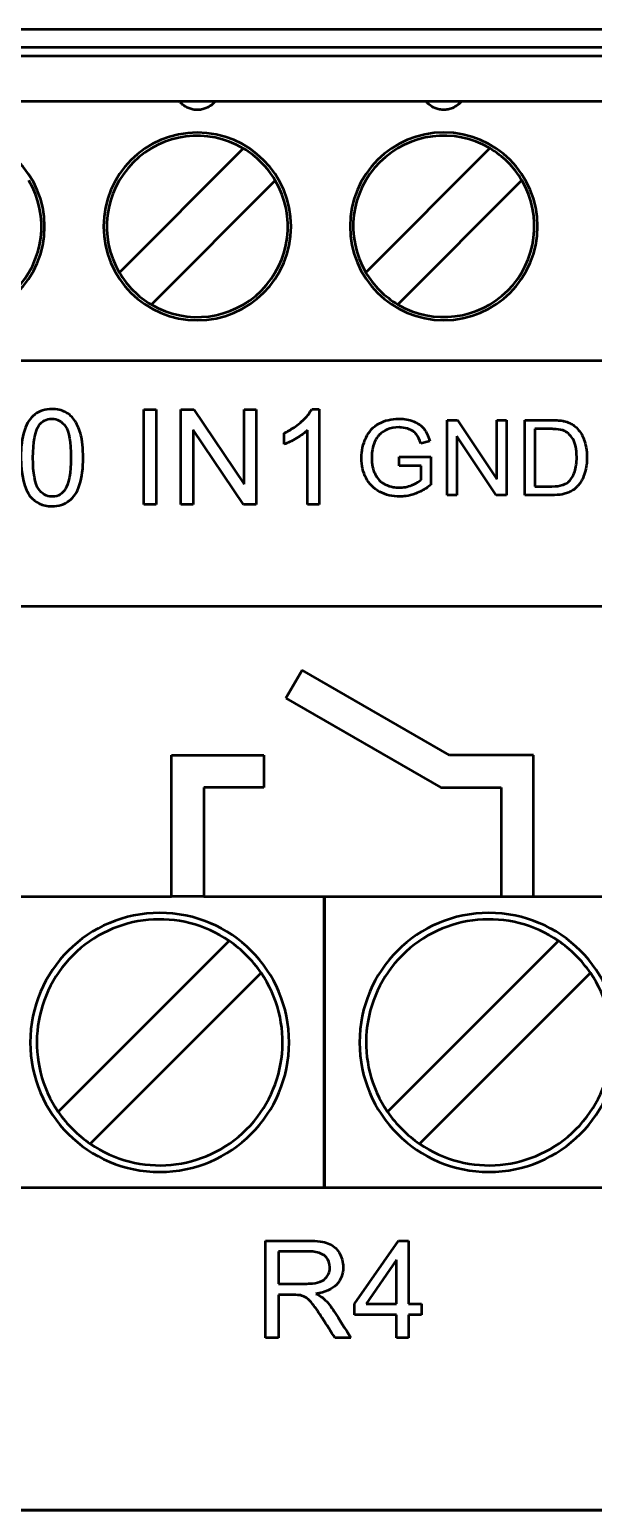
# Model space of a CAD drawing. Header units: millimetres. Extents: x 52 to 3850, y 79 to 1546.
# Drawn here: x 1295.75 to 1309.54, y 856.19 to 892.38 of the extents above; entities that cross this region are included whole.
import ezdxf

# ---------------------------------------------------------------- set-up
doc = ezdxf.new("R2010")
doc.units = ezdxf.units.MM
doc.header["$LTSCALE"] = 25
doc.layers.add('Visible', color=7, linetype='Continuous', lineweight=50)

msp = doc.modelspace()

# ---------------------------------------------------------------- linework, layer by layer
at = {"layer": 'Visible'}
for p, q in [((1334.829, 892.38), (1223.114, 892.38)), ((1327.389, 891.94), (1230.554, 891.94)), ((1230.554, 891.74), (1327.389, 891.74)), ((1324.225, 890.621), (1233.718, 890.621)), ((1297.945, 886.443), (1300.976, 889.478)), ((1303.973, 886.446), (1307.005, 889.481)), ((1301.76, 888.695), (1298.728, 885.66)), ((1307.788, 888.698), (1304.757, 885.663)), ((1233.718, 884.292), (1324.225, 884.292)), ((1298.541, 883.099), (1298.846, 883.099)), ((1298.541, 880.771), (1298.541, 883.099)), ((1298.846, 883.099), (1298.846, 880.771)), ((1299.451, 883.099), (1299.767, 883.099)), ((1299.451, 880.771), (1299.451, 883.099)), ((1299.767, 883.099), (1300.999, 881.268)), ((1300.999, 883.099), (1301.294, 883.099)), ((1300.999, 881.268), (1300.999, 883.099)), ((1301.294, 883.099), (1301.294, 880.771)), ((1302.65, 883.105), (1302.834, 883.105)), ((1302.834, 883.105), (1302.834, 880.771)), ((1305.967, 882.837), (1306.216, 882.837)), ((1305.967, 881.001), (1305.967, 882.837)), ((1306.216, 882.837), (1307.178, 881.396)), ((1307.178, 882.837), (1307.411, 882.837)), ((1307.178, 881.396), (1307.178, 882.837)), ((1307.411, 882.837), (1307.411, 881.001)), ((1307.866, 881.001), (1307.866, 882.837)), ((1299.747, 882.602), (1299.747, 880.771)), ((1300.978, 880.771), (1299.747, 882.602)), ((1301.976, 882.245), (1301.976, 882.521)), ((1302.549, 880.771), (1302.549, 882.589)), ((1305.536, 882.323), (1305.317, 882.263)), ((1306.2, 882.441), (1306.2, 881.001)), ((1307.161, 881.001), (1306.2, 882.441)), ((1308.108, 882.62), (1308.108, 881.217)), ((1304.786, 881.937), (1305.563, 881.937)), ((1304.786, 881.72), (1304.786, 881.937)), ((1305.563, 881.937), (1305.563, 881.256)), ((1305.326, 881.72), (1304.786, 881.72)), ((1305.326, 881.377), (1305.326, 881.72)), ((1306.2, 881.001), (1305.967, 881.001)), ((1307.411, 881.001), (1307.161, 881.001)), ((1298.846, 880.771), (1298.541, 880.771)), ((1299.747, 880.771), (1299.451, 880.771)), ((1301.294, 880.771), (1300.978, 880.771)), ((1302.834, 880.771), (1302.549, 880.771)), ((1327.389, 878.28), (1230.554, 878.28)), ((1302.414, 876.729), (1302.018, 876.044)), ((1306.021, 874.647), (1302.414, 876.729)), ((1302.018, 876.044), (1305.809, 873.856)), ((1299.217, 871.197), (1299.217, 874.647)), ((1299.217, 874.647), (1301.482, 874.647)), ((1301.482, 874.647), (1301.482, 873.856)), ((1308.075, 874.647), (1306.021, 874.647)), ((1308.075, 871.197), (1308.075, 874.647)), ((1301.482, 873.856), (1300.008, 873.856)), ((1300.008, 873.856), (1300.008, 871.197)), ((1305.809, 873.856), (1307.284, 873.856)), ((1307.284, 873.856), (1307.284, 871.197)), ((1291.936, 871.197), (1299.217, 871.197)), ((1300.008, 871.197), (1299.217, 871.197)), ((1300.008, 871.197), (1307.284, 871.197)), ((1302.951, 864.076), (1302.951, 871.197)), ((1302.967, 871.197), (1302.967, 864.076)), ((1307.284, 871.197), (1308.075, 871.197)), ((1308.075, 871.197), (1315.356, 871.197)), ((1296.451, 865.931), (1300.63, 870.11)), ((1304.505, 865.931), (1308.683, 870.11)), ((1301.413, 869.326), (1297.234, 865.148)), ((1309.467, 869.326), (1305.288, 865.148)), ((1323.829, 864.076), (1234.114, 864.076)), ((1301.523, 860.405), (1301.523, 862.779)), ((1303.693, 861.241), (1304.773, 862.779)), ((1304.773, 862.779), (1305.014, 862.779)), ((1305.014, 862.779), (1305.014, 861.241)), ((1301.836, 862.518), (1301.836, 861.731)), ((1304.723, 862.31), (1303.979, 861.241)), ((1304.723, 861.241), (1304.723, 862.31)), ((1301.836, 861.458), (1301.836, 860.405)), ((1303.693, 860.973), (1303.693, 861.241)), ((1304.723, 860.973), (1303.693, 860.973)), ((1303.979, 861.241), (1304.723, 861.241)), ((1304.723, 860.405), (1304.723, 860.973)), ((1305.014, 861.241), (1305.336, 861.241)), ((1305.336, 860.973), (1305.014, 860.973)), ((1305.014, 860.973), (1305.014, 860.405)), ((1305.336, 861.241), (1305.336, 860.973)), ((1301.836, 860.405), (1301.523, 860.405)), ((1303.61, 860.405), (1303.219, 860.405)), ((1305.014, 860.405), (1304.723, 860.405)), ((1230.554, 856.204), (1327.389, 856.204)), ((1312.689, 856.191), (1260.146, 856.191))]:
    msp.add_line(p, q, dxfattribs=at)
at = {"layer": 'Visible', "extrusion": (0, 0, -1)}
for centre, radius in [((-1293.824, 887.566), 2.294), ((-1299.852, 887.569), 2.294), ((-1305.881, 887.572), 2.294), ((-1298.932, 867.629), 3.165), ((-1306.986, 867.629), 3.165)]:
    msp.add_circle(centre, radius, dxfattribs=at)
at = {"layer": 'Visible'}
for centre, radius, start, end in [((1299.852, 887.569), 2.215, 59.5055, 210.5505), ((1305.881, 887.572), 2.215, 59.5055, 210.5505), ((1299.852, 887.569), 2.215, 30.5505, 59.5055), ((1305.881, 887.572), 2.215, 30.5505, 59.5055), ((1293.824, 887.566), 2.215, 239.5055, 30.5505), ((1299.852, 887.569), 2.215, 239.5055, 30.5505), ((1305.881, 887.572), 2.215, 239.5055, 30.5505), ((1299.852, 887.569), 2.215, 210.5505, 239.5055), ((1305.881, 887.572), 2.215, 210.5505, 239.5055), ((1298.932, 867.629), 3.006, 55.6151, 214.3849), ((1306.986, 867.629), 3.006, 55.6151, 214.3849), ((1298.932, 867.629), 3.006, 34.3849, 55.6151), ((1306.986, 867.629), 3.006, 34.3849, 55.6151), ((1298.932, 867.629), 3.006, 235.6151, 34.3849), ((1306.986, 867.629), 3.006, 235.6151, 34.3849), ((1298.932, 867.629), 3.006, 214.3849, 235.6151), ((1306.986, 867.629), 3.006, 214.3849, 235.6151)]:
    msp.add_arc(centre, radius, start, end, dxfattribs=at)
for points, knots in [([(1300.282, 890.621), (1300.276, 890.613), (1300.269, 890.605), (1300.243, 890.577), (1300.221, 890.556), (1300.158, 890.507), (1300.113, 890.48), (1300.03, 890.445), (1299.995, 890.434), (1299.939, 890.423), (1299.92, 890.42), (1299.884, 890.417), (1299.868, 890.417), (1299.834, 890.417), (1299.817, 890.417), (1299.782, 890.421), (1299.763, 890.423), (1299.708, 890.434), (1299.674, 890.445), (1299.584, 890.481), (1299.534, 890.512), (1299.471, 890.565), (1299.452, 890.583), (1299.43, 890.609), (1299.424, 890.615), (1299.419, 890.621)], [0.00389685, 0.00389685, 0.00389685, 0.00389685, 0.00656884, 0.00656884, 0.01351777, 0.01351777, 0.02407456, 0.02407456, 0.03119164, 0.03119164, 0.03485106, 0.03485106, 0.03801407, 0.03801407, 0.04116731, 0.04116731, 0.04478898, 0.04478898, 0.05177951, 0.05177951, 0.06372066, 0.06372066, 0.07002628, 0.07002628, 0.0721776, 0.0721776, 0.0721776, 0.0721776]), ([(1306.308, 890.621), (1306.303, 890.614), (1306.297, 890.607), (1306.272, 890.58), (1306.25, 890.559), (1306.186, 890.51), (1306.142, 890.483), (1306.058, 890.448), (1306.023, 890.437), (1305.968, 890.426), (1305.949, 890.423), (1305.913, 890.42), (1305.896, 890.419), (1305.863, 890.42), (1305.846, 890.42), (1305.81, 890.424), (1305.792, 890.426), (1305.737, 890.437), (1305.702, 890.448), (1305.613, 890.484), (1305.563, 890.515), (1305.499, 890.568), (1305.48, 890.586), (1305.459, 890.611), (1305.454, 890.616), (1305.45, 890.621)], [0.00422964, 0.00422964, 0.00422964, 0.00422964, 0.00656884, 0.00656884, 0.01351777, 0.01351777, 0.02407456, 0.02407456, 0.03119164, 0.03119164, 0.03485106, 0.03485106, 0.03801407, 0.03801407, 0.04116731, 0.04116731, 0.04478898, 0.04478898, 0.05177951, 0.05177951, 0.06372066, 0.06372066, 0.07002628, 0.07002628, 0.0718444, 0.0718444, 0.0718444, 0.0718444]), ([(1295.537, 881.918), (1295.537, 882.179), (1295.559, 882.397), (1295.622, 882.583), (1295.692, 882.789), (1295.755, 882.872), (1295.875, 882.971), (1295.987, 883.062), (1296.127, 883.105), (1296.297, 883.105), (1296.421, 883.105), (1296.53, 883.08), (1296.627, 883.029), (1296.729, 882.976), (1296.802, 882.904), (1296.861, 882.812), (1296.921, 882.718), (1296.973, 882.59), (1297.005, 882.467), (1297.034, 882.356), (1297.058, 882.135), (1297.058, 881.918), (1297.058, 881.659), (1297.036, 881.441), (1296.973, 881.256), (1296.9, 881.045), (1296.841, 880.964), (1296.721, 880.867), (1296.61, 880.777), (1296.467, 880.732), (1296.297, 880.732), (1296.058, 880.732), (1295.885, 880.823), (1295.766, 880.971), (1295.637, 881.132), (1295.537, 881.498), (1295.537, 881.918)], [0, 0, 0, 0, 0.100371, 0.100371, 0.100371, 0.178838, 0.178838, 0.178838, 0.250533, 0.250533, 0.250533, 0.303096, 0.303096, 0.303096, 0.355569, 0.355569, 0.355569, 0.41788, 0.41788, 0.41788, 0.500834, 0.500834, 0.500834, 0.59955, 0.59955, 0.59955, 0.677167, 0.677167, 0.677167, 0.749322, 0.749322, 0.749322, 0.850503, 0.850503, 0.850503, 1, 1, 1, 1]), ([(1301.976, 882.521), (1302.061, 882.561), (1302.141, 882.605), (1302.218, 882.656), (1302.269, 882.691), (1302.319, 882.728), (1302.367, 882.769), (1302.376, 882.777), (1302.385, 882.784), (1302.396, 882.794), (1302.402, 882.799), (1302.406, 882.803), (1302.412, 882.808), (1302.432, 882.827), (1302.45, 882.844), (1302.467, 882.861), (1302.557, 882.952), (1302.608, 883.02), (1302.65, 883.105)], [0.4711222, 0.4711222, 0.4711222, 0.4711222, 0.5126165, 0.5126165, 0.5126165, 0.540465, 0.540465, 0.540465, 0.5460554, 0.5460554, 0.5460554, 0.5486428, 0.5486428, 0.5486428, 0.5583468, 0.5583468, 0.5583468, 0.6111665, 0.6111665, 0.6111665, 0.6111665]), ([(1295.832, 881.918), (1295.832, 881.535), (1295.877, 881.281), (1295.966, 881.155), (1296.051, 881.037), (1296.152, 880.966), (1296.297, 880.968), (1296.478, 880.97), (1296.539, 881.03), (1296.628, 881.155), (1296.701, 881.256), (1296.762, 881.556), (1296.762, 881.918), (1296.762, 882.301), (1296.717, 882.555), (1296.628, 882.681), (1296.54, 882.806), (1296.428, 882.87), (1296.294, 882.87), (1296.16, 882.87), (1296.055, 882.81), (1295.979, 882.704), (1295.885, 882.573), (1295.832, 882.294), (1295.832, 881.918)], [0, 0, 0, 0, 0.124854, 0.124854, 0.124854, 0.242624, 0.242624, 0.242624, 0.340341, 0.340341, 0.340341, 0.458464, 0.458464, 0.458464, 0.583268, 0.583268, 0.583268, 0.708073, 0.708073, 0.708073, 0.831169, 0.831169, 0.831169, 1, 1, 1, 1]), ([(1305.563, 881.256), (1305.492, 881.199), (1305.419, 881.15), (1305.344, 881.11), (1305.295, 881.084), (1305.247, 881.061), (1305.194, 881.041), (1305.107, 881.009), (1305.031, 880.99), (1304.952, 880.979), (1304.927, 880.976), (1304.902, 880.973), (1304.876, 880.972), (1304.853, 880.97), (1304.829, 880.969), (1304.804, 880.969), (1304.625, 880.969), (1304.463, 881.007), (1304.313, 881.085), (1304.161, 881.164), (1304.055, 881.273), (1303.979, 881.42), (1303.904, 881.566), (1303.867, 881.729), (1303.867, 881.91), (1303.867, 882.088), (1303.904, 882.255), (1303.979, 882.41), (1304.053, 882.565), (1304.161, 882.68), (1304.301, 882.755), (1304.44, 882.829), (1304.596, 882.867), (1304.785, 882.868), (1304.925, 882.869), (1305.036, 882.847), (1305.145, 882.803), (1305.252, 882.76), (1305.335, 882.701), (1305.397, 882.623), (1305.46, 882.544), (1305.504, 882.447), (1305.536, 882.323)], [0.1497136, 0.1497136, 0.1497136, 0.1497136, 0.1726704, 0.1726704, 0.1726704, 0.1873501, 0.1873501, 0.1873501, 0.2093352, 0.2093352, 0.2093352, 0.2161999, 0.2161999, 0.2161999, 0.2225919, 0.2225919, 0.2225919, 0.2688822, 0.2688822, 0.2688822, 0.3140292, 0.3140292, 0.3140292, 0.3588442, 0.3588442, 0.3588442, 0.4030677, 0.4030677, 0.4030677, 0.4472911, 0.4472911, 0.4472911, 0.4911582, 0.4911582, 0.4911582, 0.521962, 0.521962, 0.521962, 0.552269, 0.552269, 0.552269, 0.582198, 0.582198, 0.582198, 0.582198]), ([(1305.317, 882.263), (1305.29, 882.354), (1305.259, 882.426), (1305.215, 882.483), (1305.203, 882.498), (1305.192, 882.51), (1305.18, 882.522), (1305.148, 882.552), (1305.113, 882.576), (1305.069, 882.597), (1305.061, 882.602), (1305.052, 882.606), (1305.043, 882.61), (1304.981, 882.637), (1304.916, 882.652), (1304.844, 882.657), (1304.825, 882.659), (1304.806, 882.66), (1304.787, 882.66), (1304.675, 882.66), (1304.58, 882.643), (1304.499, 882.609), (1304.421, 882.576), (1304.358, 882.537), (1304.303, 882.475), (1304.299, 882.471), (1304.296, 882.468), (1304.292, 882.463), (1304.283, 882.453), (1304.275, 882.443), (1304.268, 882.433), (1304.233, 882.387), (1304.211, 882.35), (1304.187, 882.294), (1304.138, 882.175), (1304.119, 882.07), (1304.117, 881.945), (1304.117, 881.938), (1304.117, 881.931), (1304.117, 881.924), (1304.117, 881.76), (1304.146, 881.622), (1304.202, 881.512), (1304.229, 881.457), (1304.263, 881.41), (1304.304, 881.369), (1304.344, 881.328), (1304.391, 881.294), (1304.447, 881.266), (1304.515, 881.233), (1304.576, 881.213), (1304.639, 881.201), (1304.687, 881.191), (1304.736, 881.186), (1304.79, 881.186), (1304.892, 881.186), (1304.99, 881.203), (1305.098, 881.247), (1305.181, 881.281), (1305.235, 881.31), (1305.281, 881.342), (1305.297, 881.353), (1305.312, 881.365), (1305.326, 881.377)], [0.6024711, 0.6024711, 0.6024711, 0.6024711, 0.6239551, 0.6239551, 0.6239551, 0.6288869, 0.6288869, 0.6288869, 0.6413342, 0.6413342, 0.6413342, 0.6438291, 0.6438291, 0.6438291, 0.6603819, 0.6603819, 0.6603819, 0.664685, 0.664685, 0.664685, 0.6897167, 0.6897167, 0.6897167, 0.7137038, 0.7137038, 0.7137038, 0.7150144, 0.7150144, 0.7150144, 0.7182585, 0.7182585, 0.7182585, 0.7336237, 0.7336237, 0.7336237, 0.7622711, 0.7622711, 0.7622711, 0.763922, 0.763922, 0.763922, 0.8007068, 0.8007068, 0.8007068, 0.8188406, 0.8188406, 0.8188406, 0.836642, 0.836642, 0.836642, 0.8552484, 0.8552484, 0.8552484, 0.8696281, 0.8696281, 0.8696281, 0.8967618, 0.8967618, 0.8967618, 0.9147271, 0.9147271, 0.9147271, 0.9210688, 0.9210688, 0.9210688, 0.9210688]), ([(1307.866, 882.837), (1308.07, 882.837), (1308.273, 882.837), (1308.497, 882.837), (1308.507, 882.837), (1308.516, 882.836), (1308.525, 882.836), (1308.547, 882.836), (1308.567, 882.836), (1308.586, 882.835), (1308.637, 882.834), (1308.677, 882.831), (1308.715, 882.827), (1308.742, 882.825), (1308.768, 882.821), (1308.792, 882.817), (1308.803, 882.815), (1308.81, 882.814), (1308.824, 882.81), (1308.854, 882.803), (1308.869, 882.799), (1308.888, 882.792), (1308.934, 882.777), (1308.965, 882.762), (1308.994, 882.747), (1309.027, 882.729), (1309.057, 882.71), (1309.093, 882.679), (1309.176, 882.609), (1309.238, 882.524), (1309.283, 882.429), (1309.293, 882.408), (1309.303, 882.384), (1309.31, 882.365), (1309.349, 882.263), (1309.382, 882.089), (1309.382, 881.929), (1309.382, 881.794), (1309.369, 881.677), (1309.334, 881.558), (1309.312, 881.488), (1309.292, 881.439), (1309.27, 881.394), (1309.255, 881.363), (1309.239, 881.335), (1309.219, 881.306), (1309.215, 881.301), (1309.213, 881.296), (1309.208, 881.291), (1309.184, 881.257), (1309.167, 881.237), (1309.148, 881.216), (1309.146, 881.214), (1309.144, 881.213), (1309.143, 881.211), (1309.11, 881.177), (1309.079, 881.15), (1309.041, 881.124), (1309.01, 881.104), (1308.975, 881.085), (1308.938, 881.07), (1308.901, 881.054), (1308.856, 881.04), (1308.822, 881.032), (1308.81, 881.029), (1308.792, 881.025), (1308.775, 881.022), (1308.703, 881.008), (1308.602, 881.001), (1308.528, 881.001), (1308.347, 881.001), (1308.084, 881.001), (1307.866, 881.001)], [0.3042262, 0.3042262, 0.3042262, 0.3042262, 0.4053062, 0.4053062, 0.4053062, 0.4087583, 0.4087583, 0.4087583, 0.4166049, 0.4166049, 0.4166049, 0.4379803, 0.4379803, 0.4379803, 0.4530062, 0.4530062, 0.4530062, 0.4593556, 0.4593556, 0.4593556, 0.468214, 0.468214, 0.468214, 0.4888855, 0.4888855, 0.4888855, 0.5132357, 0.5132357, 0.5132357, 0.5671461, 0.5671461, 0.5671461, 0.5789687, 0.5789687, 0.5789687, 0.6504475, 0.6504475, 0.6504475, 0.7106484, 0.7106484, 0.7106484, 0.7385763, 0.7385763, 0.7385763, 0.7573949, 0.7573949, 0.7573949, 0.7605784, 0.7605784, 0.7605784, 0.7753385, 0.7753385, 0.7753385, 0.7765725, 0.7765725, 0.7765725, 0.8017149, 0.8017149, 0.8017149, 0.8222646, 0.8222646, 0.8222646, 0.8429227, 0.8429227, 0.8429227, 0.8520145, 0.8520145, 0.8520145, 0.8916964, 0.8916964, 0.8916964, 1, 1, 1, 1]), ([(1302.549, 882.589), (1302.481, 882.524), (1302.39, 882.457), (1302.166, 882.327), (1302.066, 882.278), (1301.976, 882.245)], [0.3247058, 0.3247058, 0.3247058, 0.3247058, 0.3766179, 0.3766179, 0.4285299, 0.4285299, 0.4285299, 0.4285299]), ([(1308.108, 881.217), (1308.234, 881.217), (1308.36, 881.217), (1308.5, 881.217), (1308.508, 881.217), (1308.515, 881.217), (1308.522, 881.217), (1308.644, 881.219), (1308.705, 881.225), (1308.785, 881.251), (1308.792, 881.254), (1308.797, 881.255), (1308.803, 881.258), (1308.877, 881.285), (1308.909, 881.306), (1308.949, 881.347), (1309.006, 881.404), (1309.052, 881.481), (1309.084, 881.578), (1309.116, 881.676), (1309.132, 881.794), (1309.132, 881.932), (1309.132, 882.124), (1309.101, 882.272), (1309.037, 882.375), (1308.973, 882.479), (1308.889, 882.55), (1308.807, 882.582), (1308.798, 882.586), (1308.786, 882.59), (1308.773, 882.593), (1308.723, 882.607), (1308.653, 882.615), (1308.576, 882.618), (1308.563, 882.619), (1308.549, 882.619), (1308.535, 882.619), (1308.521, 882.619), (1308.505, 882.62), (1308.493, 882.62), (1308.412, 882.62), (1308.23, 882.62), (1308.108, 882.62)], [0, 0, 0, 0, 0.0863369, 0.0863369, 0.0863369, 0.0903174, 0.0903174, 0.0903174, 0.1521461, 0.1521461, 0.1521461, 0.1560622, 0.1560622, 0.1560622, 0.2029928, 0.2029928, 0.2029928, 0.2693815, 0.2693815, 0.2693815, 0.3357703, 0.3357703, 0.3357703, 0.4275178, 0.4275178, 0.4275178, 0.5206418, 0.5206418, 0.5206418, 0.5323393, 0.5323393, 0.5323393, 0.5793421, 0.5793421, 0.5793421, 0.5876251, 0.5876251, 0.5876251, 0.5962642, 0.5962642, 0.5962642, 0.6798558, 0.6798558, 0.6798558, 0.6798558]), ([(1301.523, 862.779), (1301.873, 862.779), (1302.224, 862.779), (1302.574, 862.779), (1302.786, 862.779), (1302.947, 862.758), (1303.056, 862.716), (1303.166, 862.672), (1303.255, 862.597), (1303.32, 862.49), (1303.386, 862.38), (1303.419, 862.262), (1303.419, 861.963), (1303.364, 861.821), (1303.146, 861.591), (1302.978, 861.516), (1302.751, 861.486)], [0.2211001, 0.2211001, 0.2211001, 0.2211001, 0.3189906, 0.3189906, 0.3189906, 0.3645068, 0.3645068, 0.3645068, 0.3974807, 0.3974807, 0.3974807, 0.4337418, 0.4337418, 0.4810582, 0.4810582, 0.5283747, 0.5283747, 0.5283747, 0.5283747]), ([(1301.836, 861.731), (1302.054, 861.731), (1302.273, 861.731), (1302.511, 861.731), (1302.519, 861.731), (1302.527, 861.731), (1302.535, 861.731), (1302.558, 861.732), (1302.58, 861.732), (1302.599, 861.733), (1302.702, 861.738), (1302.765, 861.745), (1302.847, 861.775), (1302.943, 861.811), (1302.973, 861.84), (1303.012, 861.889), (1303.019, 861.898), (1303.025, 861.907), (1303.032, 861.918), (1303.052, 861.948), (1303.065, 861.977), (1303.075, 862.007), (1303.089, 862.047), (1303.095, 862.087), (1303.095, 862.133), (1303.095, 862.227), (1303.064, 862.308), (1303.012, 862.369), (1303, 862.384), (1302.985, 862.398), (1302.974, 862.409), (1302.929, 862.449), (1302.823, 862.497), (1302.712, 862.51), (1302.691, 862.513), (1302.669, 862.515), (1302.647, 862.516), (1302.637, 862.517), (1302.627, 862.517), (1302.617, 862.517), (1302.606, 862.518), (1302.596, 862.518), (1302.586, 862.518), (1302.464, 862.519), (1302.24, 862.519), (1302.054, 862.519), (1301.979, 862.518), (1301.905, 862.518), (1301.836, 862.518)], [0, 0, 0, 0, 0.1751916, 0.1751916, 0.1751916, 0.1803174, 0.1803174, 0.1803174, 0.1941983, 0.1941983, 0.1941983, 0.2662334, 0.2662334, 0.2662334, 0.3240544, 0.3240544, 0.3240544, 0.3340733, 0.3340733, 0.3340733, 0.3597138, 0.3597138, 0.3597138, 0.3944059, 0.3944059, 0.3944059, 0.466594, 0.466594, 0.466594, 0.4834695, 0.4834695, 0.4834695, 0.5645091, 0.5645091, 0.5645091, 0.5803068, 0.5803068, 0.5803068, 0.5877301, 0.5877301, 0.5877301, 0.5956487, 0.5956487, 0.5956487, 0.7340709, 0.7340709, 0.7340709, 0.7896233, 0.7896233, 0.7896233, 0.7896233]), ([(1303.219, 860.405), (1303.117, 860.564), (1303.016, 860.722), (1302.904, 860.898), (1302.819, 861.033), (1302.764, 861.11), (1302.706, 861.189), (1302.697, 861.2), (1302.689, 861.211), (1302.681, 861.222), (1302.66, 861.249), (1302.613, 861.304), (1302.591, 861.325), (1302.581, 861.335), (1302.571, 861.344), (1302.561, 861.352), (1302.549, 861.363), (1302.537, 861.373), (1302.519, 861.385), (1302.473, 861.415), (1302.442, 861.427), (1302.412, 861.436), (1302.4, 861.44), (1302.386, 861.444), (1302.375, 861.447), (1302.352, 861.452), (1302.273, 861.458), (1302.211, 861.458), (1302.207, 861.458), (1302.203, 861.458), (1302.199, 861.458), (1302.128, 861.458), (1301.952, 861.458), (1301.836, 861.458)], [0.6952724, 0.6952724, 0.6952724, 0.6952724, 0.7478061, 0.7478061, 0.7478061, 0.7791547, 0.7791547, 0.7791547, 0.7835716, 0.7835716, 0.7835716, 0.7941983, 0.7941983, 0.7941983, 0.7996211, 0.7996211, 0.7996211, 0.806693, 0.806693, 0.806693, 0.8188493, 0.8188493, 0.8188493, 0.8237711, 0.8237711, 0.8237711, 0.8392694, 0.8392694, 0.8392694, 0.8403722, 0.8403722, 0.8403722, 0.8728159, 0.8728159, 0.8728159, 0.8728159]), ([(1302.751, 861.486), (1302.771, 861.476), (1302.791, 861.466), (1302.809, 861.456), (1302.861, 861.427), (1302.904, 861.399), (1302.939, 861.368), (1303.052, 861.267), (1303.127, 861.166), (1303.2, 861.052), (1303.317, 860.867), (1303.475, 860.618), (1303.61, 860.405)], [0.5283747, 0.5283747, 0.5283747, 0.5283747, 0.5335576, 0.5335576, 0.5335576, 0.5482953, 0.5482953, 0.5482953, 0.5882162, 0.5882162, 0.5882162, 0.6587658, 0.6587658, 0.6587658, 0.6587658])]:
    msp.add_open_spline(points, degree=3, knots=knots, dxfattribs=at)

doc.saveas('drawing.dxf')
